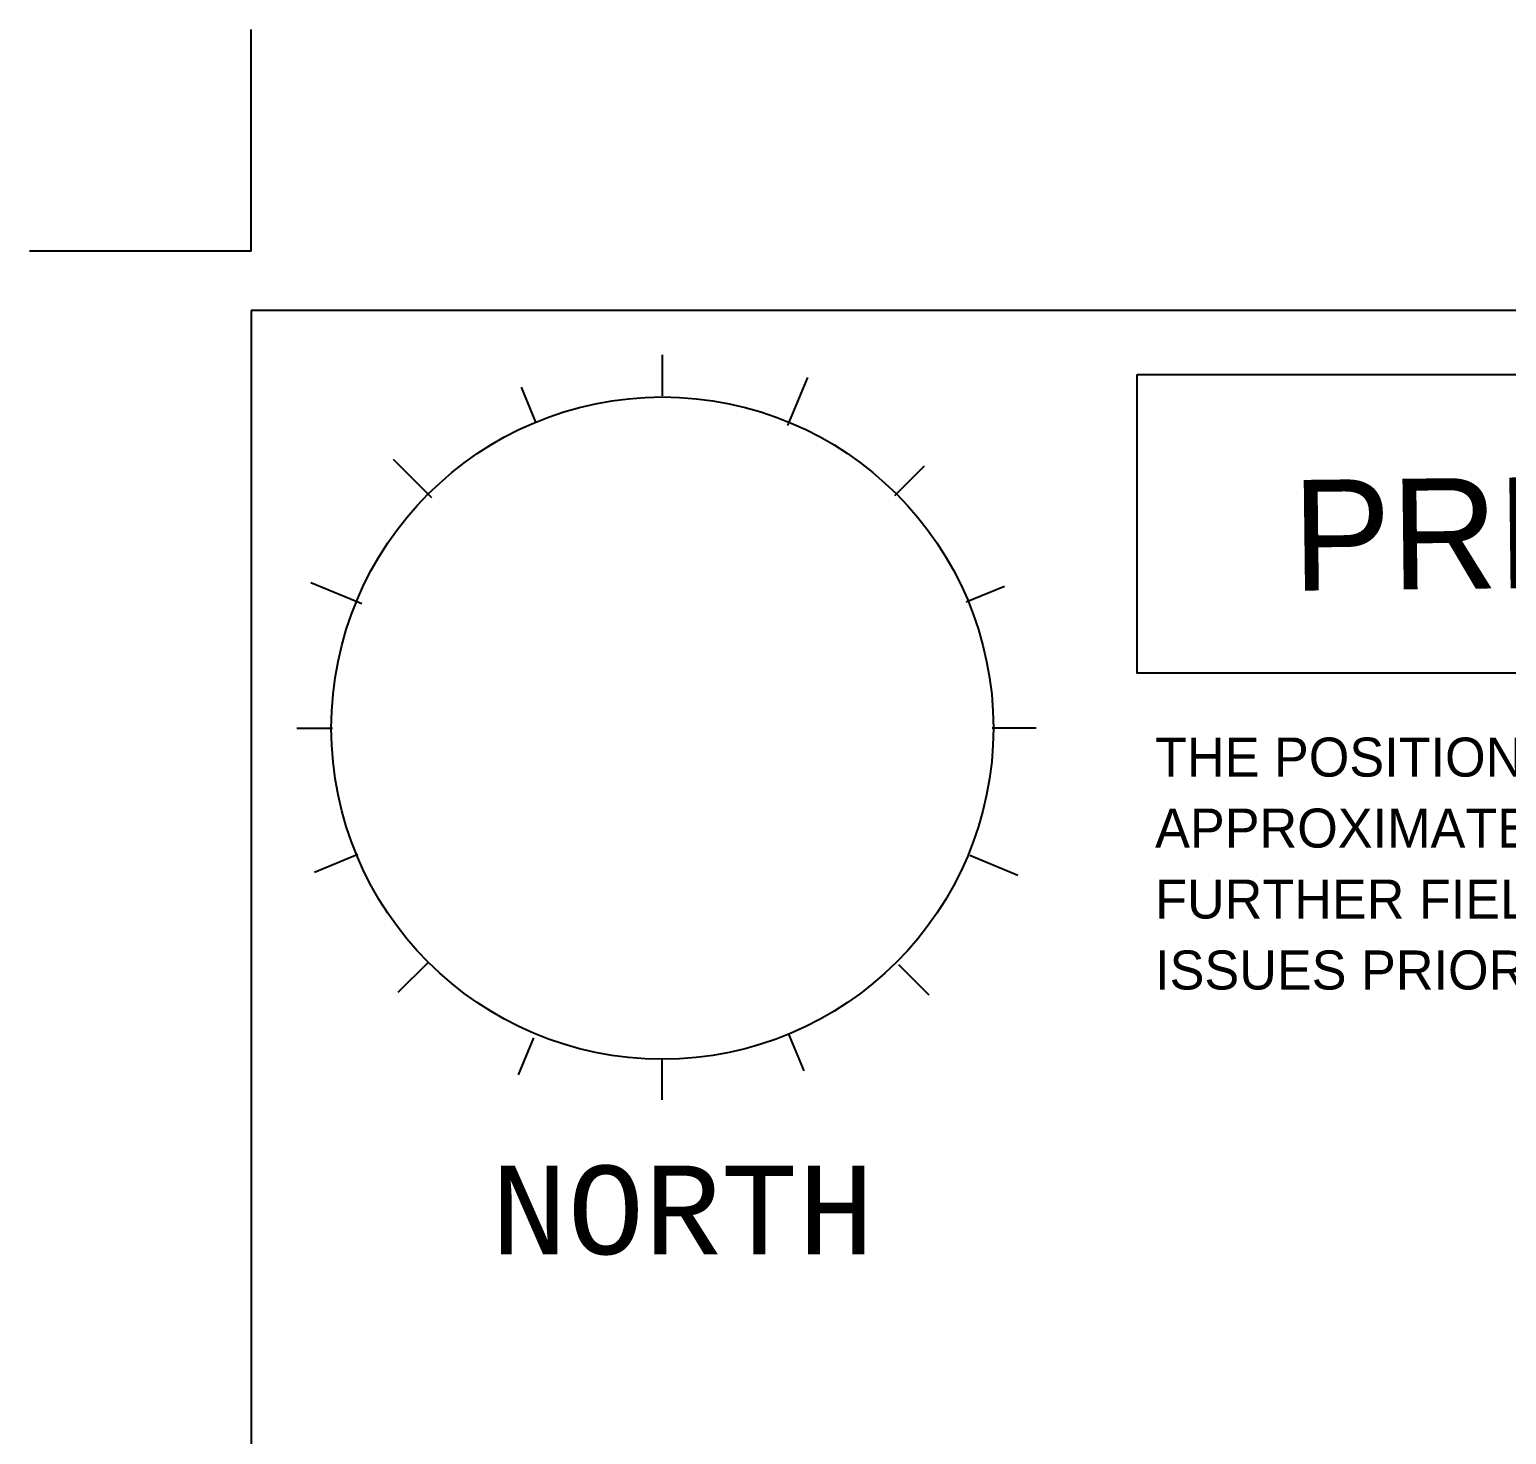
# Model space of a CAD drawing. Extents: x 477 to 783, y 495 to 674.
# Drawn here: x 681.65 to 698.31, y 657.73 to 673.57 of the extents above; entities that cross this region are included whole.
import ezdxf
from ezdxf.enums import TextEntityAlignment as Align

# ---------------------------------------------------------------- set-up
doc = ezdxf.new("R2010")
doc.units = 0
doc.layers.add('11', color=7, linetype='CONTINUOUS')
doc.styles.add('MONOTXT', font='MONOTXT', dxfattribs={"height": 0.2})
doc.styles.add('txt', font='TXT', dxfattribs={"height": 0.2})

# ---------------------------------------------------------------- blocks, each defined once
blk = doc.blocks.new('*O11')
at = {"layer": '11', "color": 30, "linetype": 'CONTINUOUS'}
blk.add_lwpolyline([(-10.103, 1.684), (10.104, 1.684), (10.104, -1.684), (-10.103, -1.684)], close=True, dxfattribs=at)
at = {"layer": '11', "color": 30, "linetype": 'CONTINUOUS', "style": 'txt'}
blk.add_text('PRELIMINARY COPY', height=1.248, rotation=0.666006, dxfattribs=at).set_placement((-0.101885, -0.035418), align=Align.MIDDLE)
blk = doc.blocks.new('*O19')
at = {"layer": '11', "color": 6, "linetype": 'CONTINUOUS'}
for p, q in [((-0.047, 5.321), (-0.047, 4.856)), ((1.591, 5.065), (1.366, 4.525)), ((-1.639, 4.954), (-1.477, 4.56)), ((-3.081, 4.145), (-2.649, 3.711)), ((2.906, 4.065), (2.571, 3.729)), ((-4.011, 2.754), (-3.434, 2.515)), ((3.813, 2.71), (3.381, 2.531)), ((-4.169, 1.111), (-3.767, 1.111)), ((4.169, 1.111), (3.673, 1.111)), ((-3.969, -0.514), (-3.479, -0.31)), ((3.963, -0.55), (3.421, -0.325)), ((-3.024, -1.866), (-2.684, -1.525)), ((2.961, -1.897), (2.621, -1.557)), ((-1.667, -2.796), (-1.494, -2.381)), ((1.551, -2.75), (1.383, -2.345)), ((-0.047, -3.079), (-0.047, -2.614))]:
    blk.add_line(p, q, dxfattribs=at)
blk.add_circle((-0.046363, 1.112044), 3.732665, dxfattribs=at)
at = {"layer": '11', "color": 6, "linetype": 'CONTINUOUS', "style": 'MONOTXT'}
blk.add_text('NORTH', height=1, dxfattribs=at).set_placement((0.183, -4.82), align=Align.CENTER)
blk = doc.blocks.new('*O18')
at = {"layer": '11', "color": 4, "linetype": 'CONTINUOUS'}
for q in [(-39, 29.6), (-41.5, 27.1)]:
    blk.add_line((-39, 27.1), q, dxfattribs=at)
at = {"layer": '11', "color": 6, "linetype": 'CONTINUOUS'}
for p, q in [((38.95, 26.433), (-39, 26.433)), ((-39, 26.433), (-39, -26.366))]:
    blk.add_line(p, q, dxfattribs=at)
blk.add_blockref('*O19', (-34.318, 20.613), dxfattribs=at)
blk = doc.blocks.new('*O17')
at = {"layer": '11', "color": 7, "linetype": 'CONTINUOUS'}
blk.add_blockref('*O18', (0, 9.448), dxfattribs=at)

msp = doc.modelspace()

# ---------------------------------------------------------------- block references
at = {"layer": '11', "color": 6, "linetype": 'CONTINUOUS'}
msp.add_blockref('*O17', (723.153, 634.52), dxfattribs=at)
at = {"layer": '11', "color": 30, "linetype": 'CONTINUOUS'}
msp.add_blockref('*O11', (704.246, 667.997), dxfattribs=at)

# ---------------------------------------------------------------- texts
at = {"layer": '11', "color": 7, "linetype": 'CONTINUOUS', "style": 'txt'}
for s, p in [('THE POSITION AND/OR PRESENCE OF FEATURES IS', (694.345, 665.146)), ('APPROXIMATE AND NOT NECESSARILY COMPLETE.', (694.345, 664.346)), ('FURTHER FIELDWORK IS REQUIRED TO CLARIFY THESE', (694.345, 663.546)), ('ISSUES PRIOR TO FINAL DESIGN.', (694.345, 662.746))]:
    msp.add_text(s, height=0.44, dxfattribs=at).set_placement(p)

doc.saveas('drawing.dxf')
